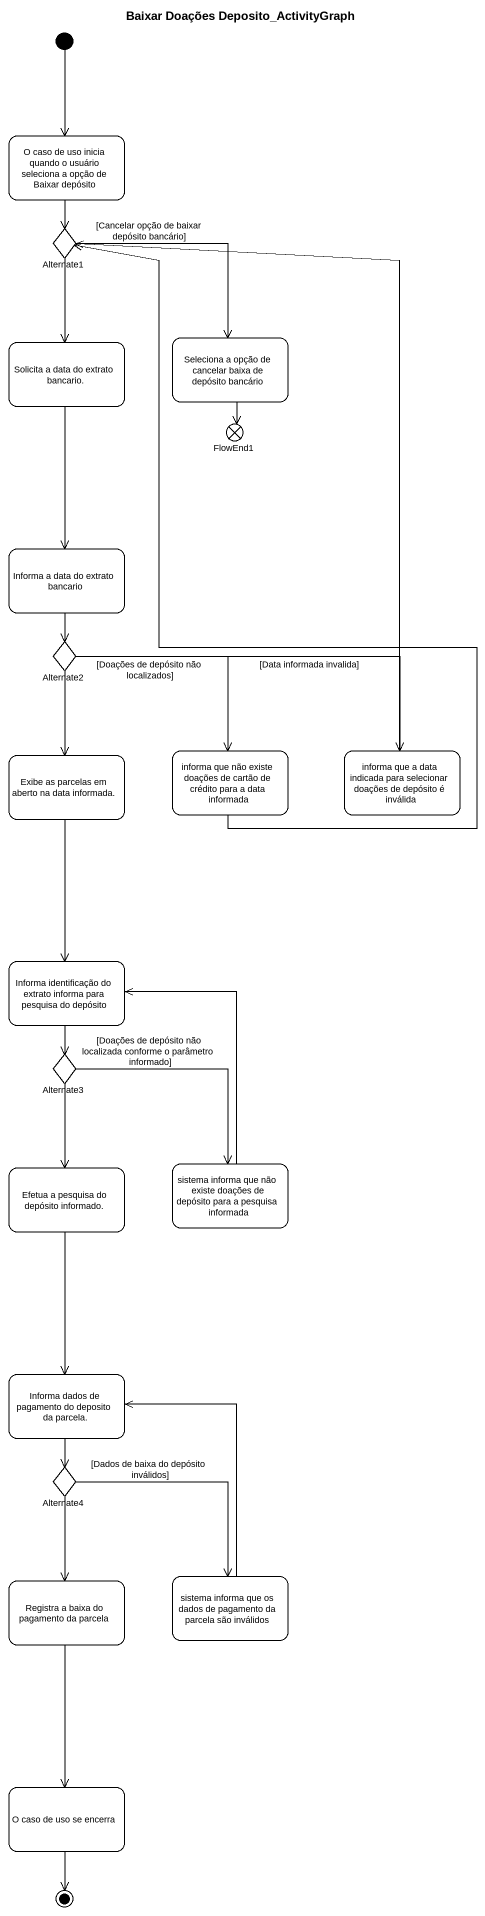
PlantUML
@startuml
title Baixar Doações Deposito_ActivityGraph
hide empty description
state "O caso de uso inicia quando o usuário seleciona a opção de Baixar depósito" as O_caso_de_uso_inicia_quando
state Alternate1 <<choice>>
state "Solicita a data do extrato bancario." as Solicita_a_data_do_extrato
state "Seleciona a opção de cancelar baixa de depósito bancário" as Seleciona_a_opção_de
state FlowEnd1 <<end>>
state "Informa a data do extrato bancario" as Informa_a_data_do_extrato
state Alternate2 <<choice>>
state "Exibe as parcelas em aberto na data informada." as Exibe_as_parcelas_em_aberto
state "informa que não existe doações de cartão de crédito para a data informada" as informa_que_não_existe
state "informa que a data indicada para selecionar doações de depósito é inválida" as informa_que_a_data_indicada
state "Informa identificação do extrato informa para pesquisa do depósito" as Informa_identificação_do
state Alternate3 <<choice>>
state "sistema informa que não existe doações de depósito para a pesquisa informada" as sistema_informa_que_não
state "Efetua a pesquisa do depósito informado." as Efetua_a_pesquisa_do
state "Informa dados de pagamento do deposito da parcela." as Informa_dados_de_pagamento
state Alternate4 <<choice>>
state "Registra a baixa do pagamento da parcela" as Registra_a_baixa_do
state "sistema informa que os dados de pagamento da parcela são inválidos" as sistema_informa_que_os
state "O caso de uso se encerra" as O_caso_de_uso_se_encerra
[*] --> O_caso_de_uso_inicia_quando
O_caso_de_uso_inicia_quando --> Alternate1
Alternate1 --> Solicita_a_data_do_extrato
Alternate1 --> Seleciona_a_opção_de : [Cancelar opção de baixar depósito bancário]
Solicita_a_data_do_extrato --> Informa_a_data_do_extrato
Seleciona_a_opção_de --> FlowEnd1
Informa_a_data_do_extrato --> Alternate2
Alternate2 --> Exibe_as_parcelas_em_aberto
Alternate2 --> informa_que_não_existe : [Doações de depósito não localizados]
Alternate2 -right-> informa_que_a_data_indicada : [Data informada invalida]
Exibe_as_parcelas_em_aberto --> Informa_identificação_do
informa_que_não_existe -up-> Alternate1
informa_que_a_data_indicada -up-> Alternate1
Informa_identificação_do --> Alternate3
Alternate3 --> sistema_informa_que_não : [Doações de depósito não localizada conforme o parâmetro informado]
Alternate3 --> Efetua_a_pesquisa_do
sistema_informa_que_não -up-> Informa_identificação_do
Efetua_a_pesquisa_do --> Informa_dados_de_pagamento
Informa_dados_de_pagamento --> Alternate4
Alternate4 --> Registra_a_baixa_do
Alternate4 --> sistema_informa_que_os : [Dados de baixa do depósito inválidos]
Registra_a_baixa_do --> O_caso_de_uso_se_encerra
sistema_informa_que_os -up-> Informa_dados_de_pagamento
O_caso_de_uso_se_encerra --> [*]
@enduml
